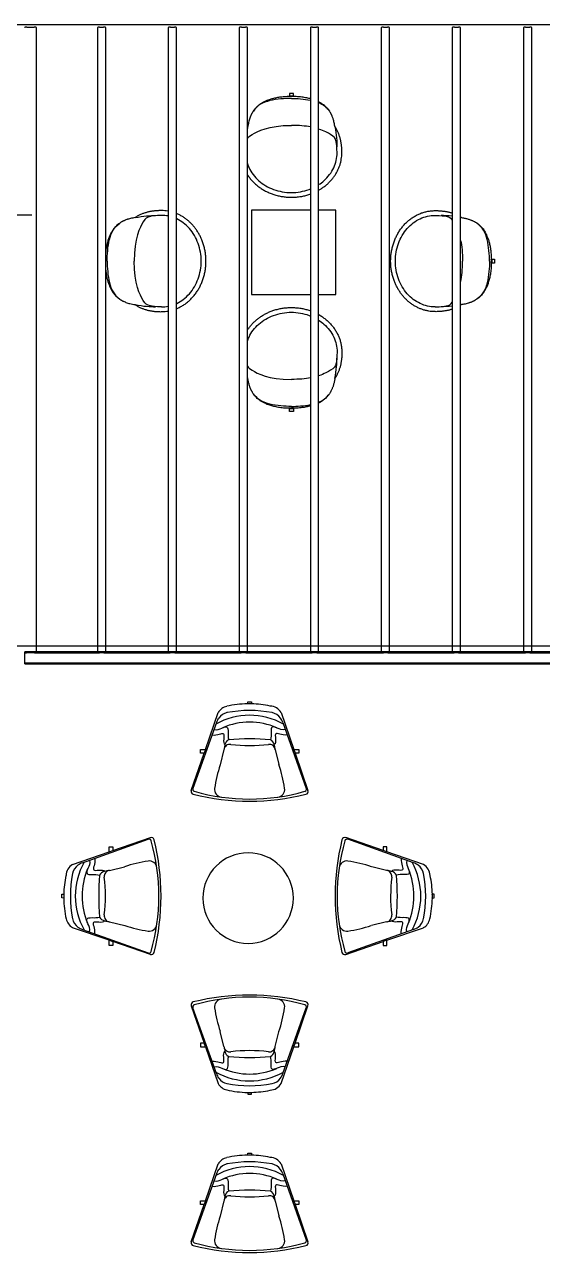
# Model space of a CAD drawing. Header units: inches. Extents: x -3 to 209, y -384 to 20.
# Drawn here: x 132.21 to 136.57, y -269.95 to -259.61 of the extents above; entities that cross this region are included whole.
import ezdxf

# ---------------------------------------------------------------- set-up
doc = ezdxf.new("R2010")
doc.units = ezdxf.units.IN
doc.header["$MEASUREMENT"] = 0
for name, color, linetype, lineweight in [('I-FURN', 253, 'Continuous', 9), ('I-FURN-PNLS', 253, 'Continuous', 9), ('S-BEAM', 253, 'Continuous', 13), ('S-GRID', 253, 'Continuous', 9)]:
    doc.layers.add(name, color=color, linetype=linetype, lineweight=lineweight)
doc.layers.add('NFF-FURN', color=253, linetype='Continuous')

# ---------------------------------------------------------------- blocks, each defined once
blk = doc.blocks.new('20170303 - Modelo Est RT 16 Arpro CENTRAL_rvt-1-Borde De Placa SobreCubierta')
at = {"layer": 'S-BEAM', "linetype": 'ByBlock', "lineweight": -2}
for p, q in [((-31.645, 11.826), (-12.451, 11.826)), ((-29.068, 11.804), (-29.004, 11.804)), ((-28.986, 6.535), (-28.986, 11.803)), ((-28.472, 11.803), (-28.472, 6.535)), ((-28.454, 11.804), (-28.42, 11.804)), ((-28.402, 6.535), (-28.402, 11.803)), ((-27.875, 11.803), (-27.875, 6.535)), ((-27.857, 11.804), (-27.823, 11.804)), ((-27.805, 6.535), (-27.805, 11.803)), ((-27.277, 11.803), (-27.277, 6.535)), ((-27.259, 11.804), (-27.225, 11.804)), ((-27.207, 6.535), (-27.207, 11.803)), ((-26.678, 11.803), (-26.678, 6.535)), ((-26.66, 11.804), (-26.626, 11.804)), ((-26.608, 6.535), (-26.608, 11.803)), ((-26.08, 11.803), (-26.08, 6.535)), ((-26.062, 11.804), (-26.028, 11.804)), ((-26.01, 6.535), (-26.01, 11.803)), ((-25.482, 11.803), (-25.482, 6.535)), ((-25.464, 11.804), (-25.43, 11.804)), ((-25.412, 6.535), (-25.412, 11.803)), ((-24.882, 11.803), (-24.882, 6.535)), ((-24.865, 11.804), (-24.83, 11.804)), ((-24.812, 6.535), (-24.812, 11.803)), ((-29.025, 10.221), (-31.646, 10.221)), ((-29.086, 6.535), (-29.086, 6.529)), ((-15.599, 6.545), (-29.085, 6.545)), ((-29.085, 6.527), (-29.085, 6.545)), ((-29.085, 6.536), (-29.07, 6.536)), ((-29.085, 6.463), (-29.085, 6.527)), ((-29.004, 6.536), (-29.068, 6.536)), ((-29.002, 6.536), (-28.456, 6.536)), ((-28.42, 6.536), (-28.454, 6.536)), ((-28.418, 6.536), (-27.859, 6.536)), ((-27.823, 6.536), (-27.857, 6.536)), ((-27.821, 6.536), (-27.261, 6.536)), ((-27.225, 6.536), (-27.259, 6.536)), ((-27.223, 6.536), (-26.662, 6.536)), ((-26.626, 6.536), (-26.66, 6.536)), ((-26.624, 6.536), (-26.063, 6.536)), ((-26.028, 6.536), (-26.062, 6.536)), ((-26.026, 6.536), (-25.466, 6.536)), ((-25.43, 6.536), (-25.464, 6.536)), ((-25.429, 6.536), (-24.866, 6.536)), ((-24.83, 6.536), (-24.865, 6.536)), ((-24.829, 6.536), (-24.27, 6.536)), ((-29.085, 6.445), (-29.085, 6.463)), ((-29.085, 6.454), (-15.599, 6.454)), ((-29.085, 6.445), (-15.599, 6.445))]:
    blk.add_line(p, q, dxfattribs=at)
for centre, start_param, end_param in [((-29.068, 11.803), 1.570796, 3.141593), ((-29.004, 11.803), 0, 1.570796), ((-28.454, 11.803), 1.570796, 3.141593), ((-28.42, 11.803), 0, 1.570796), ((-27.857, 11.803), 1.570796, 3.141593), ((-27.823, 11.803), 0, 1.570796), ((-27.259, 11.803), 1.570796, 3.141593), ((-27.225, 11.803), 0, 1.570796), ((-26.66, 11.803), 1.570796, 3.141593), ((-26.626, 11.803), 0, 1.570796), ((-26.062, 11.803), 1.570796, 3.141593), ((-26.028, 11.803), 0, 1.570796), ((-25.464, 11.803), 1.570796, 3.141593), ((-25.43, 11.803), 0, 1.570796), ((-24.865, 11.803), 1.570796, 3.141593), ((-24.83, 11.803), 0, 1.570796), ((-29.068, 6.535), 1.570796, 1.994066), ((-29.004, 6.535), 1.147527, 1.570796), ((-28.454, 6.535), 1.570796, 1.994066), ((-28.42, 6.535), 1.147527, 1.570796), ((-27.857, 6.535), 1.570796, 1.994066), ((-27.823, 6.535), 1.147527, 1.570796), ((-27.259, 6.535), 1.570796, 1.994066), ((-27.225, 6.535), 1.147527, 1.570796), ((-26.66, 6.535), 1.570796, 1.994066), ((-26.626, 6.535), 1.147527, 1.570796), ((-26.062, 6.535), 1.570796, 1.994066), ((-26.028, 6.535), 1.147527, 1.570796), ((-25.464, 6.535), 1.570796, 1.994066), ((-25.43, 6.535), 1.147527, 1.570796), ((-24.865, 6.535), 1.570796, 1.994066), ((-24.83, 6.535), 1.147527, 1.570796)]:
    blk.add_ellipse(centre, major_axis=(0.0178, 0), ratio=0.049437, start_param=start_param, end_param=end_param, dxfattribs=at)
blk = doc.blocks.new('Seating-Lounge_Chair-Teknion-BBMC_Metropolitan-R2011 - Lounge Chair-918714-Borde De Placa SobreCubierta')
at = {"layer": 'I-FURN', "linetype": 'ByBlock', "lineweight": -2}
for p, q in [((-0.015, 0.416), (-0.017, 0.4)), ((0.015, 0.416), (-0.015, 0.416)), ((0.017, 0.4), (0.015, 0.416)), ((-0.266, 0.326), (-0.372, 0.016)), ((0.372, 0.016), (0.266, 0.326)), ((-0.28, 0.242), (-0.478, -0.312)), ((0.28, 0.242), (0.478, -0.312)), ((-0.372, 0.016), (-0.415, 0.016)), ((-0.415, 0.016), (-0.415, -0.015)), ((-0.372, 0.016), (-0.383, -0.015)), ((-0.216, 0.014), (-0.247, -0.111)), ((0.216, 0.014), (0.248, -0.114)), ((0.415, 0.016), (0.372, 0.016)), ((0.372, 0.016), (0.383, -0.015)), ((0.415, -0.015), (0.415, 0.016)), ((-0.383, -0.015), (-0.492, -0.33)), ((-0.415, -0.015), (-0.383, -0.015)), ((0.492, -0.33), (0.383, -0.015)), ((0.383, -0.015), (0.415, -0.015))]:
    blk.add_line(p, q, dxfattribs=at)
for centre, radius, start, end in [((-0.169, 0.269), 0.112, 92.8494, 149.6225), ((-0.168, 0.215), 0.113, 101.0887, 144.9113), ((0, -0.646), 0.99, 78.9113, 101.0887), ((0.004, -0.462), 0.862, 91.3936, 101.9016), ((-0.001, 0.008), 0.392, 87.321, 92.397), ((0.004, -0.462), 0.862, 77.3677, 89.0817), ((0.168, 0.215), 0.113, 35.0887, 78.9113), ((0.169, 0.269), 0.112, 30.3775, 77.955), ((0, -0.28), 0.583, 60.7025, 119.2975), ((-0.137, 0.193), 0.151, 144.9113, 161.0887), ((0, -0.341), 0.586, 67.077, 112.923), ((0.137, 0.193), 0.151, 18.9113, 35.0887), ((0, -1.981), 2.086, 85.1543, 94.8457), ((-0.166, 0.008), 0.0506, 82.4293, 173.5707), ((0.671, -0.144), 0.901, 167.2304, 169.6334), ((-0.152, 0.046), 0.0568, 115.1566, 169.8557), ((0, 1.257), 1.209, 262.4293, 277.51), ((0.166, 0.008), 0.0506, 6.4293, 98.9009), ((0.152, 0.046), 0.0568, 10.1443, 64.8434), ((-0.671, -0.144), 0.901, 10.3666, 12.7696), ((0.746, -0.454), 1.05, 160.98, 172.2111), ((-0.746, -0.454), 1.05, 7.7889, 18.8554), ((-0.469, -0.338), 0.0241, 161, 255.9502), ((-0.46, -0.319), 0.0195, 160.3349, 252.0903), ((0, 1.535), 1.955, 255.9502, 284.0498), ((0, 1.298), 1.7, 254.0922, 285.9078), ((-0.23, -0.32), 0.0658, 172.2111, 262.2111), ((0.23, -0.32), 0.0658, 277.7889, 7.7889), ((0.46, -0.319), 0.0195, 287.9097, 19.6651), ((0.469, -0.338), 0.0241, 284.0498, 19)]:
    blk.add_arc(centre, radius, start, end, dxfattribs=at)
for points, knots in [([(-0.301, 0.184), (-0.274, 0.176), (-0.227, 0.201), (-0.184, 0.213), (-0.18, 0.171), (-0.183, 0.116), (-0.176, 0.097)], [0, 0, 0, 0, 0.1414553, 0.2981065, 0.4572853, 0.5889724, 0.5889724, 0.5889724, 0.5889724]), ([(0.301, 0.184), (0.274, 0.176), (0.227, 0.201), (0.184, 0.213), (0.18, 0.171), (0.183, 0.116), (0.176, 0.097)], [0, 0, 0, 0, 0.1414553, 0.2981065, 0.4572853, 0.5889724, 0.5889724, 0.5889724, 0.5889724]), ([(-0.317, 0.138), (-0.292, 0.135), (-0.249, 0.147), (-0.212, 0.156), (-0.219, 0.114), (-0.219, 0.061), (-0.208, 0.056)], [0, 0, 0, 0, 0.1221935, 0.2623978, 0.4124405, 0.5340575, 0.5340575, 0.5340575, 0.5340575]), ([(0.317, 0.138), (0.292, 0.135), (0.249, 0.147), (0.212, 0.156), (0.219, 0.114), (0.219, 0.061), (0.208, 0.056)], [0, 0, 0, 0, 0.1221935, 0.2623978, 0.4124405, 0.5340575, 0.5340575, 0.5340575, 0.5340575])]:
    blk.add_open_spline(points, degree=3, knots=knots, dxfattribs=at)
blk = doc.blocks.new('Haworth_Compose-Table-Round - 30_ Diameter-918691-Borde De Placa SobreCubierta')
at = {"layer": 'I-FURN-PNLS', "linetype": 'ByBlock', "lineweight": -2}
for start, end in [(360, 180), (180, 360)]:
    blk.add_arc((0, 0.1397), 0.381, start, end, dxfattribs=at)
blk = doc.blocks.new('Seating-Lounge_Chair-Teknion-BBMC_Metropolitan-R2011 - Lounge Chair-922804-Borde De Placa SobreCubierta')
at = {"layer": 'I-FURN', "linetype": 'ByBlock', "lineweight": -2}
for p, q in [((-0.383, 0.015), (-0.492, 0.33)), ((-0.28, -0.242), (-0.478, 0.312)), ((0.28, -0.242), (0.478, 0.312)), ((0.492, 0.33), (0.383, 0.015)), ((-0.216, -0.014), (-0.247, 0.111)), ((0.216, -0.014), (0.248, 0.114)), ((-0.415, 0.015), (-0.383, 0.015)), ((-0.415, -0.016), (-0.415, 0.015)), ((-0.372, -0.016), (-0.383, 0.015)), ((0.372, -0.016), (0.383, 0.015)), ((0.383, 0.015), (0.415, 0.015)), ((0.415, 0.015), (0.415, -0.016)), ((-0.372, -0.016), (-0.415, -0.016)), ((-0.266, -0.326), (-0.372, -0.016)), ((0.372, -0.016), (0.266, -0.326)), ((0.415, -0.016), (0.372, -0.016)), ((-0.015, -0.416), (-0.017, -0.4)), ((0.017, -0.4), (0.015, -0.416)), ((0.015, -0.416), (-0.015, -0.416))]:
    blk.add_line(p, q, dxfattribs=at)
for centre, radius, start, end in [((0, -1.535), 1.955, 75.9502, 104.0498), ((-0.469, 0.338), 0.0241, 104.0498, 199), ((-0.46, 0.319), 0.0195, 107.9097, 199.6651), ((0, -1.298), 1.7, 74.0922, 105.9078), ((-0.23, 0.32), 0.0658, 97.7889, 187.7889), ((0.746, 0.454), 1.05, 187.7889, 199.02), ((0.23, 0.32), 0.0658, 352.2111, 82.2111), ((-0.746, 0.454), 1.05, 341.1446, 352.2111), ((0.46, 0.319), 0.0195, 340.3349, 72.0903), ((0.469, 0.338), 0.0241, 341, 75.9502), ((-0.166, -0.008), 0.0506, 186.4293, 277.5707), ((0.671, 0.144), 0.901, 190.3666, 192.7696), ((-0.152, -0.046), 0.0568, 190.1443, 244.8434), ((0, 1.981), 2.086, 265.1543, 274.8457), ((0, -1.257), 1.209, 82.49, 97.5707), ((0.166, -0.008), 0.0506, 261.0991, 353.5707), ((0.152, -0.046), 0.0568, 295.1566, 349.8557), ((-0.671, 0.144), 0.901, 347.2304, 349.6334), ((0, 0.341), 0.586, 247.077, 292.923), ((0, 0.28), 0.583, 240.7025, 299.2975), ((-0.137, -0.193), 0.151, 198.9113, 215.0887), ((-0.168, -0.215), 0.113, 215.0887, 258.9113), ((0.168, -0.215), 0.113, 281.0887, 324.9113), ((0.137, -0.193), 0.151, 324.9113, 341.0887), ((-0.169, -0.269), 0.112, 210.3775, 267.1506), ((0, 0.646), 0.99, 258.9113, 281.0887), ((0.004, 0.462), 0.862, 258.0984, 268.6064), ((-0.001, -0.008), 0.392, 267.603, 272.679), ((0.004, 0.462), 0.862, 270.9183, 282.6323), ((0.169, -0.269), 0.112, 282.045, 329.6225)]:
    blk.add_arc(centre, radius, start, end, dxfattribs=at)
for points, knots in [([(-0.317, -0.138), (-0.292, -0.135), (-0.249, -0.147), (-0.212, -0.156), (-0.219, -0.114), (-0.219, -0.061), (-0.208, -0.056)], [0, 0, 0, 0, 0.1221935, 0.2623978, 0.4124405, 0.5340575, 0.5340575, 0.5340575, 0.5340575]), ([(-0.301, -0.184), (-0.274, -0.176), (-0.227, -0.201), (-0.184, -0.213), (-0.18, -0.171), (-0.183, -0.116), (-0.176, -0.097)], [0, 0, 0, 0, 0.1414553, 0.2981065, 0.4572853, 0.5889724, 0.5889724, 0.5889724, 0.5889724]), ([(0.301, -0.184), (0.274, -0.176), (0.227, -0.201), (0.184, -0.213), (0.18, -0.171), (0.183, -0.116), (0.176, -0.097)], [0, 0, 0, 0, 0.1414553, 0.2981065, 0.4572853, 0.5889724, 0.5889724, 0.5889724, 0.5889724]), ([(0.317, -0.138), (0.292, -0.135), (0.249, -0.147), (0.212, -0.156), (0.219, -0.114), (0.219, -0.061), (0.208, -0.056)], [0, 0, 0, 0, 0.1221935, 0.2623978, 0.4124405, 0.5340575, 0.5340575, 0.5340575, 0.5340575])]:
    blk.add_open_spline(points, degree=3, knots=knots, dxfattribs=at)
blk = doc.blocks.new('Seating-Lounge-Bernhard_Design-Mitt - 5720-V135-Borde De Placa SobreCubierta')
at = {"layer": 'I-FURN', "linetype": 'ByBlock', "lineweight": -2}
for points, knots in [([(-0.077, 0.419), (-0.081, 0.419), (-0.098, 0.417), (-0.127, 0.412), (-0.159, 0.405), (-0.187, 0.396), (-0.221, 0.383), (-0.245, 0.37), (-0.264, 0.358), (-0.273, 0.351), (-0.282, 0.344), (-0.291, 0.336), (-0.299, 0.328), (-0.307, 0.319), (-0.313, 0.311), (-0.318, 0.305), (-0.321, 0.3), (-0.325, 0.294), (-0.328, 0.289), (-0.331, 0.283), (-0.335, 0.277), (-0.338, 0.271), (-0.342, 0.261), (-0.347, 0.249), (-0.353, 0.233), (-0.358, 0.215), (-0.362, 0.195), (-0.365, 0.18), (-0.366, 0.172)], [0.1000854, 0.1000854, 0.1000854, 0.1000854, 0.1176471, 0.1764706, 0.2352941, 0.2941176, 0.3529412, 0.4705882, 0.5036765, 0.5367647, 0.5698529, 0.6029412, 0.6360294, 0.6691176, 0.7022059, 0.71875, 0.7352941, 0.7518382, 0.7683824, 0.7849265, 0.8014706, 0.8180147, 0.8345588, 0.8676471, 0.9007353, 0.9338235, 0.9669118, 1, 1, 1, 1]), ([(0.366, 0.172), (0.365, 0.179), (0.363, 0.192), (0.359, 0.211), (0.355, 0.225), (0.352, 0.235), (0.349, 0.245), (0.345, 0.254), (0.342, 0.262), (0.339, 0.268), (0.336, 0.274), (0.333, 0.28), (0.33, 0.285), (0.326, 0.292), (0.321, 0.3), (0.313, 0.312), (0.302, 0.325), (0.287, 0.34), (0.271, 0.353), (0.252, 0.366), (0.229, 0.378), (0.208, 0.388), (0.189, 0.395), (0.173, 0.4), (0.156, 0.405), (0.139, 0.409), (0.119, 0.413), (0.099, 0.417), (0.084, 0.419), (0.077, 0.419)], [0, 0, 0, 0, 0.0294118, 0.0588235, 0.0882353, 0.1029412, 0.1176471, 0.1470588, 0.1617647, 0.1764706, 0.1911765, 0.2058824, 0.2205882, 0.2352941, 0.2647059, 0.2941176, 0.3529412, 0.4117647, 0.4705882, 0.5367647, 0.6029412, 0.6691176, 0.7022059, 0.7352941, 0.7683824, 0.8014706, 0.8345588, 0.8676471, 0.8999146, 0.8999146, 0.8999146, 0.8999146]), ([(0, 0.407), (-0.053, 0.407), (-0.195, 0.397), (-0.286, 0.35), (-0.32, 0.3)], [0, 0, 0, 0, 0.3261237, 0.6598167, 0.6598167, 0.6598167, 0.6598167]), ([(0, 0.407), (0.053, 0.407), (0.195, 0.397), (0.286, 0.35), (0.32, 0.3)], [0, 0, 0, 0, 0.3261237, 0.6598167, 0.6598167, 0.6598167, 0.6598167]), ([(-0.366, 0.172), (-0.372, 0.164), (-0.379, 0.153), (-0.387, 0.137), (-0.393, 0.125), (-0.398, 0.113), (-0.402, 0.101), (-0.406, 0.088), (-0.41, 0.076), (-0.413, 0.065), (-0.416, 0.053), (-0.418, 0.041), (-0.42, 0.03), (-0.421, 0.018), (-0.423, 0.007), (-0.424, -0.003), (-0.424, -0.014), (-0.425, -0.023), (-0.425, -0.036), (-0.426, -0.045), (-0.425, -0.051)], [0, 0, 0, 0, 0.1, 0.15, 0.2, 0.25, 0.3, 0.35, 0.4, 0.45, 0.5, 0.55, 0.6, 0.65, 0.7, 0.75, 0.8, 0.85, 0.9, 1, 1, 1, 1]), ([(-0.385, -0.051), (-0.385, 0), (-0.374, 0.07), (-0.351, 0.096), (-0.193, 0.18), (0, 0.18)], [0, 0, 0, 0, 0.1710407, 0.4825883, 0.9272258, 0.9272258, 0.9272258, 0.9272258]), ([(0.385, -0.051), (0.385, 0), (0.374, 0.07), (0.351, 0.096), (0.193, 0.18), (0, 0.18)], [0, 0, 0, 0, 0.1710407, 0.4825883, 0.9272258, 0.9272258, 0.9272258, 0.9272258]), ([(0.425, -0.051), (0.426, -0.045), (0.425, -0.036), (0.425, -0.023), (0.424, -0.014), (0.424, -0.003), (0.423, 0.007), (0.421, 0.018), (0.42, 0.03), (0.418, 0.041), (0.416, 0.053), (0.413, 0.065), (0.41, 0.076), (0.406, 0.088), (0.402, 0.101), (0.398, 0.113), (0.393, 0.125), (0.387, 0.137), (0.379, 0.153), (0.372, 0.164), (0.366, 0.172)], [0, 0, 0, 0, 0.1, 0.15, 0.2, 0.25, 0.3, 0.35, 0.4, 0.45, 0.5, 0.55, 0.6, 0.65, 0.7, 0.75, 0.8, 0.85, 0.9, 1, 1, 1, 1]), ([(-0.425, -0.051), (-0.425, -0.061), (-0.425, -0.08), (-0.422, -0.099), (-0.42, -0.108)], [0, 0, 0, 0, 0.02631579, 0.0487454, 0.0487454, 0.0487454, 0.0487454]), ([(0.42, -0.108), (0.421, -0.107), (0.422, -0.097), (0.425, -0.078), (0.425, -0.06), (0.425, -0.051)], [0.9512546, 0.9512546, 0.9512546, 0.9512546, 0.95394737, 0.97697368, 1, 1, 1, 1]), ([(-0.4, -0.178), (-0.399, -0.181), (-0.396, -0.189), (-0.39, -0.201), (-0.382, -0.215), (-0.374, -0.229), (-0.366, -0.243), (-0.356, -0.256), (-0.346, -0.269), (-0.336, -0.281), (-0.325, -0.293), (-0.313, -0.305), (-0.301, -0.316), (-0.288, -0.327), (-0.275, -0.337), (-0.261, -0.347), (-0.247, -0.356), (-0.233, -0.365), (-0.218, -0.373), (-0.203, -0.38), (-0.187, -0.387), (-0.171, -0.394), (-0.155, -0.4), (-0.138, -0.405), (-0.121, -0.41), (-0.104, -0.414), (-0.087, -0.418), (-0.07, -0.42), (-0.053, -0.423), (-0.035, -0.424), (-0.018, -0.425), (0, -0.426), (0.018, -0.425), (0.035, -0.424), (0.053, -0.423), (0.07, -0.42), (0.087, -0.418), (0.104, -0.414), (0.121, -0.41), (0.138, -0.405), (0.155, -0.4), (0.175, -0.393), (0.199, -0.382), (0.221, -0.371), (0.238, -0.361), (0.255, -0.351), (0.275, -0.337), (0.298, -0.319), (0.316, -0.302), (0.329, -0.288), (0.342, -0.274), (0.356, -0.256), (0.37, -0.236), (0.379, -0.221), (0.388, -0.204), (0.395, -0.19), (0.399, -0.18), (0.4, -0.178)], [0.1103378, 0.1103378, 0.1103378, 0.1103378, 0.1184211, 0.1315789, 0.1447368, 0.1578947, 0.1710526, 0.1842105, 0.1973684, 0.2105263, 0.2236842, 0.2368421, 0.25, 0.2631579, 0.2763158, 0.2894737, 0.3026316, 0.3157895, 0.3289474, 0.3421053, 0.3552632, 0.3684211, 0.3815789, 0.3947368, 0.4078947, 0.4210526, 0.4342105, 0.4473684, 0.4605263, 0.4736842, 0.4868421, 0.5, 0.5131579, 0.5263158, 0.5394737, 0.5526316, 0.5657895, 0.5789474, 0.5921053, 0.6052632, 0.6184211, 0.6315789, 0.6546053, 0.6776316, 0.6891447, 0.7006579, 0.7236842, 0.7467105, 0.7697368, 0.78125, 0.7927632, 0.8157895, 0.8388158, 0.8503289, 0.8618421, 0.8848684, 0.8896622, 0.8896622, 0.8896622, 0.8896622]), ([(-0.356, -0.179), (-0.347, -0.198), (-0.324, -0.236), (-0.276, -0.287), (-0.218, -0.33), (-0.15, -0.361), (-0.077, -0.381), (0, -0.388), (0.077, -0.381), (0.15, -0.361), (0.218, -0.33), (0.276, -0.287), (0.324, -0.236), (0.346, -0.198), (0.356, -0.179)], [-9.027185, -9.027185, -9.027185, -9.027185, -8.835729, -8.63938, -8.44303, -8.246681, -8.050331, -7.853982, -7.657632, -7.461283, -7.264933, -7.068583, -6.872234, -6.680778, -6.680778, -6.680778, -6.680778])]:
    blk.add_open_spline(points, degree=3, knots=knots, dxfattribs=at)
for points in [[(-0.366, 0.172), (-0.38, 0.102), (-0.384, 0.04), (-0.384, 0)], [(0.366, 0.172), (0.38, 0.102), (0.384, 0.04), (0.384, 0)], [(-0.385, -0.051), (-0.385, -0.07), (-0.384, -0.089), (-0.38, -0.108)], [(0.38, -0.108), (0.384, -0.089), (0.385, -0.07), (0.385, -0.051)]]:
    blk.add_open_spline(points, degree=3, dxfattribs=at)
blk = doc.blocks.new('Haworth_SE04-Table - Square-V136-Borde De Placa SobreCubierta')
at = {"layer": 'I-FURN-PNLS', "linetype": 'ByBlock', "lineweight": -2}
for p, q in [((0.141, 0.356), (-0.356, 0.356)), ((-0.356, 0.356), (-0.356, -0.356)), ((0.356, 0.356), (0.211, 0.356)), ((0.356, -0.356), (0.356, 0.356)), ((-0.356, -0.356), (0.141, -0.356)), ((0.211, -0.356), (0.356, -0.356))]:
    blk.add_line(p, q, dxfattribs=at)
blk = doc.blocks.new('Seating-Lounge-Bernhard_Design-Mitt - 5720-V137-Borde De Placa SobreCubierta')
at = {"layer": 'I-FURN', "linetype": 'ByBlock', "lineweight": -2}
for p, q in [((-0.017, -0.449), (-0.017, -0.423)), ((0.017, -0.427), (-0.017, -0.427)), ((0.017, -0.449), (-0.017, -0.449)), ((0.017, -0.423), (0.017, -0.449))]:
    blk.add_line(p, q, dxfattribs=at)
blk.add_arc((0, 0.258), 0.681, 268.53, 271.47, dxfattribs=at)
for points, knots in [([(-0.425, 0.051), (-0.425, 0.06), (-0.425, 0.078), (-0.421, 0.105), (-0.416, 0.131), (-0.408, 0.158), (-0.398, 0.183), (-0.388, 0.204), (-0.379, 0.221), (-0.37, 0.236), (-0.356, 0.256), (-0.342, 0.274), (-0.329, 0.288), (-0.316, 0.302), (-0.298, 0.319), (-0.275, 0.337), (-0.255, 0.351), (-0.238, 0.361), (-0.221, 0.371), (-0.199, 0.382), (-0.175, 0.393), (-0.155, 0.4), (-0.138, 0.405), (-0.121, 0.41), (-0.104, 0.414), (-0.087, 0.418), (-0.07, 0.42), (-0.053, 0.423), (-0.035, 0.424), (-0.018, 0.425), (0, 0.426), (0.018, 0.425), (0.035, 0.424), (0.053, 0.423), (0.07, 0.42), (0.087, 0.418), (0.104, 0.414), (0.121, 0.41), (0.138, 0.405), (0.155, 0.4), (0.171, 0.394), (0.187, 0.387), (0.203, 0.38), (0.218, 0.373), (0.233, 0.365), (0.247, 0.356), (0.261, 0.347), (0.275, 0.337), (0.288, 0.327), (0.301, 0.316), (0.313, 0.305), (0.325, 0.293), (0.336, 0.281), (0.346, 0.269), (0.356, 0.256), (0.366, 0.243), (0.374, 0.229), (0.382, 0.215), (0.39, 0.201), (0.396, 0.187), (0.403, 0.172), (0.408, 0.158), (0.414, 0.138), (0.42, 0.113), (0.424, 0.082), (0.425, 0.061), (0.425, 0.051)], [-1, -1, -1, -1, -0.976974, -0.953947, -0.930921, -0.907895, -0.884868, -0.861842, -0.850329, -0.838816, -0.815789, -0.792763, -0.78125, -0.769737, -0.746711, -0.723684, -0.700658, -0.689145, -0.677632, -0.654605, -0.631579, -0.618421, -0.605263, -0.592105, -0.578947, -0.565789, -0.552632, -0.539474, -0.526316, -0.513158, -0.5, -0.486842, -0.473684, -0.460526, -0.447368, -0.434211, -0.421053, -0.407895, -0.394737, -0.381579, -0.368421, -0.355263, -0.342105, -0.328947, -0.315789, -0.302632, -0.289474, -0.276316, -0.263158, -0.25, -0.236842, -0.223684, -0.210526, -0.197368, -0.184211, -0.171053, -0.157895, -0.144737, -0.131579, -0.118421, -0.105263, -0.092105, -0.078947, -0.052632, -0.026316, 0, 0, 0, 0]), ([(-0.405, -0.094), (-0.405, -0.092), (-0.407, -0.086), (-0.41, -0.076), (-0.413, -0.065), (-0.416, -0.053), (-0.418, -0.041), (-0.42, -0.03), (-0.421, -0.018), (-0.423, -0.007), (-0.424, 0.003), (-0.424, 0.014), (-0.425, 0.023), (-0.425, 0.036), (-0.426, 0.045), (-0.425, 0.051)], [-0.6712803, -0.6712803, -0.6712803, -0.6712803, -0.65, -0.6, -0.55, -0.5, -0.45, -0.4, -0.35, -0.3, -0.25, -0.2, -0.15, -0.1, 0, 0, 0, 0]), ([(-0.385, 0.051), (-0.385, 0), (-0.376, -0.063), (-0.365, -0.08), (-0.345, -0.094)], [0, 0, 0, 0, 0.1710407, 0.428764, 0.428764, 0.428764, 0.428764]), ([(0.385, 0.051), (0.385, 0), (0.376, -0.063), (0.365, -0.08), (0.345, -0.094)], [0, 0, 0, 0, 0.1710407, 0.428764, 0.428764, 0.428764, 0.428764]), ([(0.425, 0.051), (0.426, 0.045), (0.425, 0.036), (0.425, 0.023), (0.424, 0.014), (0.424, 0.003), (0.423, -0.007), (0.421, -0.018), (0.42, -0.03), (0.418, -0.041), (0.416, -0.053), (0.413, -0.065), (0.41, -0.076), (0.407, -0.086), (0.405, -0.092), (0.405, -0.094)], [-1, -1, -1, -1, -0.9, -0.85, -0.8, -0.75, -0.7, -0.65, -0.6, -0.55, -0.5, -0.45, -0.4, -0.35, -0.3287197, -0.3287197, -0.3287197, -0.3287197]), ([(0, -0.423), (-0.019, -0.423), (-0.045, -0.422), (-0.077, -0.42), (-0.099, -0.417), (-0.119, -0.413), (-0.139, -0.409), (-0.156, -0.405), (-0.173, -0.4), (-0.189, -0.395), (-0.208, -0.388), (-0.229, -0.378), (-0.252, -0.366), (-0.271, -0.353), (-0.287, -0.34), (-0.302, -0.325), (-0.313, -0.312), (-0.321, -0.3), (-0.326, -0.292), (-0.33, -0.285), (-0.333, -0.28), (-0.336, -0.274), (-0.339, -0.268), (-0.342, -0.262), (-0.345, -0.254), (-0.349, -0.245), (-0.352, -0.235), (-0.355, -0.225), (-0.359, -0.211), (-0.363, -0.192), (-0.365, -0.179), (-0.366, -0.172)], [-1, -1, -1, -1, -0.933824, -0.900735, -0.867647, -0.834559, -0.801471, -0.768382, -0.735294, -0.702206, -0.669118, -0.602941, -0.536765, -0.470588, -0.411765, -0.352941, -0.294118, -0.264706, -0.235294, -0.220588, -0.205882, -0.191176, -0.176471, -0.161765, -0.147059, -0.117647, -0.102941, -0.088235, -0.058824, -0.029412, 0, 0, 0, 0]), ([(0.366, -0.172), (0.365, -0.183), (0.362, -0.197), (0.358, -0.215), (0.354, -0.227), (0.351, -0.239), (0.347, -0.249), (0.343, -0.259), (0.339, -0.269), (0.334, -0.278), (0.33, -0.285), (0.326, -0.292), (0.321, -0.3), (0.315, -0.309), (0.308, -0.317), (0.299, -0.328), (0.287, -0.34), (0.272, -0.353), (0.254, -0.365), (0.234, -0.376), (0.212, -0.386), (0.187, -0.396), (0.159, -0.405), (0.127, -0.412), (0.09, -0.418), (0.048, -0.422), (0.017, -0.423), (0, -0.423)], [-1, -1, -1, -1, -0.955882, -0.933824, -0.911765, -0.889706, -0.867647, -0.845588, -0.823529, -0.794118, -0.779412, -0.764706, -0.735294, -0.705882, -0.676471, -0.647059, -0.588235, -0.529412, -0.470588, -0.411765, -0.352941, -0.294118, -0.235294, -0.176471, -0.117647, -0.058824, 0, 0, 0, 0]), ([(0, -0.407), (-0.053, -0.407), (-0.195, -0.397), (-0.286, -0.35), (-0.32, -0.3)], [0, 0, 0, 0, 0.3261237, 0.6598167, 0.6598167, 0.6598167, 0.6598167]), ([(0, -0.407), (0.053, -0.407), (0.195, -0.397), (0.286, -0.35), (0.32, -0.3)], [0, 0, 0, 0, 0.3261237, 0.6598167, 0.6598167, 0.6598167, 0.6598167])]:
    blk.add_open_spline(points, degree=3, knots=knots, dxfattribs=at)
for points in [[(-0.385, 0.051), (-0.385, 0.072), (-0.381, 0.115), (-0.359, 0.178), (-0.324, 0.236), (-0.276, 0.287), (-0.218, 0.33), (-0.15, 0.361), (-0.077, 0.381), (0, 0.388), (0.077, 0.381), (0.15, 0.361), (0.218, 0.33), (0.276, 0.287), (0.324, 0.236), (0.359, 0.178), (0.381, 0.115), (0.385, 0.072), (0.385, 0.051)], [(-0.378, -0.093), (-0.382, -0.056), (-0.384, -0.024), (-0.384, 0)], [(0.378, -0.093), (0.382, -0.056), (0.384, -0.024), (0.384, 0)], [(-0.366, -0.172), (-0.368, -0.169), (-0.37, -0.167), (-0.372, -0.164)], [(-0.366, -0.172), (-0.367, -0.169), (-0.368, -0.166), (-0.368, -0.163)], [(-0.174, -0.164), (-0.127, -0.174), (-0.07, -0.18), (0, -0.18)], [(0.174, -0.164), (0.127, -0.174), (0.07, -0.18), (0, -0.18)], [(0.366, -0.172), (0.367, -0.169), (0.368, -0.166), (0.368, -0.163)], [(0.372, -0.164), (0.37, -0.167), (0.368, -0.169), (0.366, -0.172)]]:
    blk.add_open_spline(points, degree=3, dxfattribs=at)
blk = doc.blocks.new('Seating-Lounge-Bernhard_Design-Mitt - 5720-V138-Borde De Placa SobreCubierta')
at = {"layer": 'I-FURN', "linetype": 'ByBlock', "lineweight": -2}
for p, q in [((0.017, 0.449), (-0.017, 0.449)), ((-0.017, 0.449), (-0.017, 0.423)), ((0.017, 0.427), (-0.017, 0.427)), ((0.017, 0.423), (0.017, 0.449))]:
    blk.add_line(p, q, dxfattribs=at)
blk.add_arc((0, -0.258), 0.681, 88.53, 91.47, dxfattribs=at)
for points, knots in [([(0, 0.423), (-0.017, 0.423), (-0.048, 0.422), (-0.09, 0.418), (-0.127, 0.412), (-0.159, 0.405), (-0.187, 0.396), (-0.221, 0.383), (-0.245, 0.37), (-0.264, 0.358), (-0.273, 0.351), (-0.282, 0.344), (-0.291, 0.336), (-0.299, 0.328), (-0.307, 0.319), (-0.313, 0.311), (-0.318, 0.305), (-0.321, 0.3), (-0.325, 0.294), (-0.328, 0.289), (-0.331, 0.283), (-0.335, 0.277), (-0.338, 0.271), (-0.342, 0.261), (-0.347, 0.249), (-0.353, 0.233), (-0.358, 0.215), (-0.362, 0.195), (-0.365, 0.18), (-0.366, 0.172)], [0, 0, 0, 0, 0.058824, 0.117647, 0.176471, 0.235294, 0.294118, 0.352941, 0.470588, 0.503676, 0.536765, 0.569853, 0.602941, 0.636029, 0.669118, 0.702206, 0.71875, 0.735294, 0.751838, 0.768382, 0.784926, 0.801471, 0.818015, 0.834559, 0.867647, 0.900735, 0.933824, 0.966912, 1, 1, 1, 1]), ([(0.158, 0.404), (0.158, 0.405), (0.151, 0.406), (0.139, 0.409), (0.119, 0.413), (0.099, 0.417), (0.077, 0.42), (0.045, 0.422), (0.019, 0.423), (0, 0.423)], [0.7647059, 0.7647059, 0.7647059, 0.7647059, 0.7683824, 0.8014706, 0.8345588, 0.8676471, 0.9007353, 0.9338235, 1, 1, 1, 1]), ([(0, 0.407), (-0.053, 0.407), (-0.195, 0.397), (-0.286, 0.35), (-0.32, 0.3)], [0, 0, 0, 0, 0.3261237, 0.6598167, 0.6598167, 0.6598167, 0.6598167]), ([(0.366, 0.172), (0.365, 0.179), (0.363, 0.192), (0.359, 0.211), (0.355, 0.225), (0.352, 0.235), (0.349, 0.245), (0.345, 0.254), (0.342, 0.262), (0.339, 0.268), (0.336, 0.274), (0.333, 0.28), (0.33, 0.285), (0.326, 0.292), (0.321, 0.3), (0.313, 0.312), (0.302, 0.325), (0.287, 0.34), (0.271, 0.353), (0.252, 0.366), (0.237, 0.374), (0.23, 0.378)], [0, 0, 0, 0, 0.0294118, 0.0588235, 0.0882353, 0.1029412, 0.1176471, 0.1470588, 0.1617647, 0.1764706, 0.1911765, 0.2058824, 0.2205882, 0.2352941, 0.2647059, 0.2941176, 0.3529412, 0.4117647, 0.4705882, 0.5367647, 0.5999829, 0.5999829, 0.5999829, 0.5999829]), ([(-0.37, 0.067), (-0.363, 0.081), (-0.331, 0.107), (-0.193, 0.18), (0, 0.18)], [0.2687313, 0.2687313, 0.2687313, 0.2687313, 0.4825883, 0.9272258, 0.9272258, 0.9272258, 0.9272258]), ([(0.385, -0.051), (0.385, 0), (0.374, 0.07), (0.357, 0.089), (0.278, 0.134), (0.23, 0.149)], [0, 0, 0, 0, 0.1710407, 0.4825883, 0.6915276, 0.6915276, 0.6915276, 0.6915276]), ([(0.425, -0.051), (0.426, -0.045), (0.425, -0.036), (0.425, -0.023), (0.424, -0.014), (0.424, -0.003), (0.423, 0.007), (0.421, 0.018), (0.42, 0.03), (0.418, 0.041), (0.416, 0.053), (0.413, 0.065), (0.41, 0.076), (0.406, 0.088), (0.402, 0.101), (0.398, 0.113), (0.393, 0.125), (0.387, 0.137), (0.379, 0.153), (0.372, 0.164), (0.366, 0.172)], [0, 0, 0, 0, 0.1, 0.15, 0.2, 0.25, 0.3, 0.35, 0.4, 0.45, 0.5, 0.55, 0.6, 0.65, 0.7, 0.75, 0.8, 0.85, 0.9, 1, 1, 1, 1]), ([(0.23, -0.366), (0.233, -0.365), (0.24, -0.36), (0.255, -0.351), (0.275, -0.337), (0.298, -0.319), (0.316, -0.302), (0.329, -0.288), (0.342, -0.274), (0.356, -0.256), (0.37, -0.236), (0.379, -0.221), (0.388, -0.204), (0.398, -0.183), (0.408, -0.158), (0.416, -0.131), (0.421, -0.105), (0.425, -0.078), (0.425, -0.06), (0.425, -0.051)], [0.6815765, 0.6815765, 0.6815765, 0.6815765, 0.6891447, 0.7006579, 0.7236842, 0.7467105, 0.7697368, 0.78125, 0.7927632, 0.8157895, 0.8388158, 0.8503289, 0.8618421, 0.8848684, 0.9078947, 0.9309211, 0.9539474, 0.9769737, 1, 1, 1, 1]), ([(0.23, -0.319), (0.246, -0.309), (0.28, -0.283), (0.324, -0.236), (0.359, -0.178), (0.381, -0.115), (0.385, -0.072), (0.385, -0.051)], [-7.219515, -7.219515, -7.219515, -7.219515, -7.0685835, -6.8722339, -6.6758844, -6.4795348, -6.2831853, -6.2831853, -6.2831853, -6.2831853]), ([(-0.371, -0.142), (-0.367, -0.154), (-0.354, -0.186), (-0.324, -0.236), (-0.276, -0.287), (-0.218, -0.33), (-0.15, -0.361), (-0.077, -0.381), (0, -0.388), (0.077, -0.381), (0.13, -0.367), (0.157, -0.356), (0.161, -0.355)], [-9.143971, -9.143971, -9.143971, -9.143971, -9.032079, -8.835729, -8.63938, -8.44303, -8.246681, -8.050331, -7.853982, -7.657632, -7.461283, -7.428935, -7.428935, -7.428935, -7.428935]), ([(-0.37, -0.236), (-0.368, -0.238), (-0.364, -0.245), (-0.356, -0.256), (-0.346, -0.269), (-0.336, -0.281), (-0.325, -0.293), (-0.313, -0.305), (-0.301, -0.316), (-0.288, -0.327), (-0.275, -0.337), (-0.261, -0.347), (-0.247, -0.356), (-0.233, -0.365), (-0.218, -0.373), (-0.203, -0.38), (-0.187, -0.387), (-0.171, -0.394), (-0.155, -0.4), (-0.138, -0.405), (-0.121, -0.41), (-0.104, -0.414), (-0.087, -0.418), (-0.07, -0.42), (-0.053, -0.423), (-0.035, -0.424), (-0.018, -0.425), (0, -0.426), (0.018, -0.425), (0.035, -0.424), (0.053, -0.423), (0.07, -0.42), (0.087, -0.418), (0.104, -0.414), (0.121, -0.41), (0.138, -0.405), (0.151, -0.401), (0.158, -0.399), (0.16, -0.398)], [0.164498, 0.164498, 0.164498, 0.164498, 0.1710526, 0.1842105, 0.1973684, 0.2105263, 0.2236842, 0.2368421, 0.25, 0.2631579, 0.2763158, 0.2894737, 0.3026316, 0.3157895, 0.3289474, 0.3421053, 0.3552632, 0.3684211, 0.3815789, 0.3947368, 0.4078947, 0.4210526, 0.4342105, 0.4473684, 0.4605263, 0.4736842, 0.4868421, 0.5, 0.5131579, 0.5263158, 0.5394737, 0.5526316, 0.5657895, 0.5789474, 0.5921053, 0.6052632, 0.6184211, 0.622634, 0.622634, 0.622634, 0.622634])]:
    blk.add_open_spline(points, degree=3, knots=knots, dxfattribs=at)
for points in [[(0, 0.407), (0.047, 0.407), (0.107, 0.403), (0.16, 0.392)], [(0.23, 0.372), (0.266, 0.357), (0.296, 0.335), (0.32, 0.3)], [(-0.366, 0.172), (-0.368, 0.17), (-0.369, 0.169), (-0.37, 0.167)], [(-0.366, 0.172), (-0.368, 0.166), (-0.369, 0.159), (-0.37, 0.153)], [(0.161, 0.167), (0.117, 0.175), (0.064, 0.18), (0, 0.18)], [(0.366, 0.172), (0.38, 0.102), (0.384, 0.04), (0.384, 0)]]:
    blk.add_open_spline(points, degree=3, dxfattribs=at)
blk = doc.blocks.new('Seating-Lounge-Bernhard_Design-Mitt - 5720-V139-Borde De Placa SobreCubierta')
at = {"layer": 'I-FURN', "linetype": 'ByBlock', "lineweight": -2}
for p, q in [((-0.017, -0.449), (-0.017, -0.423)), ((0.017, -0.427), (-0.017, -0.427)), ((0.017, -0.449), (-0.017, -0.449)), ((0.017, -0.423), (0.017, -0.449))]:
    blk.add_line(p, q, dxfattribs=at)
blk.add_arc((0, 0.258), 0.681, 268.53, 271.47, dxfattribs=at)
for points, knots in [([(-0.37, 0.236), (-0.366, 0.243), (-0.356, 0.257), (-0.342, 0.274), (-0.329, 0.288), (-0.316, 0.302), (-0.298, 0.319), (-0.275, 0.337), (-0.255, 0.351), (-0.238, 0.361), (-0.221, 0.371), (-0.199, 0.382), (-0.175, 0.393), (-0.155, 0.4), (-0.138, 0.405), (-0.121, 0.41), (-0.104, 0.414), (-0.087, 0.418), (-0.07, 0.42), (-0.053, 0.423), (-0.035, 0.424), (-0.018, 0.425), (0, 0.426), (0.018, 0.425), (0.035, 0.424), (0.053, 0.423), (0.07, 0.42), (0.087, 0.418), (0.104, 0.414), (0.121, 0.41), (0.138, 0.405), (0.151, 0.401), (0.158, 0.399), (0.16, 0.398)], [-0.835502, -0.835502, -0.835502, -0.835502, -0.8157895, -0.7927632, -0.78125, -0.7697368, -0.7467105, -0.7236842, -0.7006579, -0.6891447, -0.6776316, -0.6546053, -0.6315789, -0.6184211, -0.6052632, -0.5921053, -0.5789474, -0.5657895, -0.5526316, -0.5394737, -0.5263158, -0.5131579, -0.5, -0.4868421, -0.4736842, -0.4605263, -0.4473684, -0.4342105, -0.4210526, -0.4078947, -0.3947368, -0.3815789, -0.377366, -0.377366, -0.377366, -0.377366]), ([(-0.371, 0.142), (-0.367, 0.154), (-0.354, 0.186), (-0.324, 0.236), (-0.276, 0.287), (-0.218, 0.33), (-0.15, 0.361), (-0.077, 0.381), (0, 0.388), (0.077, 0.381), (0.13, 0.367), (0.157, 0.356), (0.161, 0.355)], [-9.143971, -9.143971, -9.143971, -9.143971, -9.032079, -8.835729, -8.63938, -8.44303, -8.246681, -8.050331, -7.853982, -7.657632, -7.461283, -7.428935, -7.428935, -7.428935, -7.428935]), ([(0.23, 0.366), (0.231, 0.366), (0.237, 0.362), (0.247, 0.356), (0.261, 0.347), (0.275, 0.337), (0.288, 0.327), (0.301, 0.316), (0.313, 0.305), (0.325, 0.293), (0.336, 0.281), (0.346, 0.269), (0.356, 0.256), (0.366, 0.243), (0.374, 0.229), (0.382, 0.215), (0.39, 0.201), (0.396, 0.187), (0.403, 0.172), (0.408, 0.158), (0.414, 0.138), (0.42, 0.113), (0.424, 0.082), (0.425, 0.061), (0.425, 0.051)], [-0.3184235, -0.3184235, -0.3184235, -0.3184235, -0.3157895, -0.3026316, -0.2894737, -0.2763158, -0.2631579, -0.25, -0.2368421, -0.2236842, -0.2105263, -0.1973684, -0.1842105, -0.1710526, -0.1578947, -0.1447368, -0.1315789, -0.1184211, -0.1052632, -0.0921053, -0.0789474, -0.0526316, -0.0263158, 0, 0, 0, 0]), ([(0.23, 0.319), (0.246, 0.309), (0.28, 0.283), (0.324, 0.236), (0.359, 0.178), (0.381, 0.115), (0.385, 0.072), (0.385, 0.051)], [-7.219515, -7.219515, -7.219515, -7.219515, -7.0685835, -6.8722339, -6.6758844, -6.4795348, -6.2831853, -6.2831853, -6.2831853, -6.2831853]), ([(0.385, 0.051), (0.385, 0), (0.374, -0.07), (0.357, -0.089), (0.278, -0.134), (0.23, -0.149)], [0, 0, 0, 0, 0.1710407, 0.4825883, 0.6915276, 0.6915276, 0.6915276, 0.6915276]), ([(0.425, 0.051), (0.426, 0.045), (0.425, 0.036), (0.425, 0.023), (0.424, 0.014), (0.424, 0.003), (0.423, -0.007), (0.421, -0.018), (0.42, -0.03), (0.418, -0.041), (0.416, -0.053), (0.413, -0.065), (0.41, -0.076), (0.406, -0.088), (0.402, -0.101), (0.398, -0.113), (0.393, -0.125), (0.387, -0.137), (0.379, -0.153), (0.372, -0.164), (0.366, -0.172)], [-1, -1, -1, -1, -0.9, -0.85, -0.8, -0.75, -0.7, -0.65, -0.6, -0.55, -0.5, -0.45, -0.4, -0.35, -0.3, -0.25, -0.2, -0.15, -0.1, 0, 0, 0, 0]), ([(-0.37, -0.067), (-0.363, -0.081), (-0.331, -0.107), (-0.193, -0.18), (0, -0.18)], [0.2687313, 0.2687313, 0.2687313, 0.2687313, 0.4825883, 0.9272258, 0.9272258, 0.9272258, 0.9272258]), ([(0, -0.423), (-0.019, -0.423), (-0.045, -0.422), (-0.077, -0.42), (-0.099, -0.417), (-0.119, -0.413), (-0.139, -0.409), (-0.156, -0.405), (-0.173, -0.4), (-0.189, -0.395), (-0.208, -0.388), (-0.229, -0.378), (-0.252, -0.366), (-0.271, -0.353), (-0.287, -0.34), (-0.302, -0.325), (-0.313, -0.312), (-0.321, -0.3), (-0.326, -0.292), (-0.33, -0.285), (-0.333, -0.28), (-0.336, -0.274), (-0.339, -0.268), (-0.342, -0.262), (-0.345, -0.254), (-0.349, -0.245), (-0.352, -0.235), (-0.355, -0.225), (-0.359, -0.211), (-0.363, -0.192), (-0.365, -0.179), (-0.366, -0.172)], [-1, -1, -1, -1, -0.933824, -0.900735, -0.867647, -0.834559, -0.801471, -0.768382, -0.735294, -0.702206, -0.669118, -0.602941, -0.536765, -0.470588, -0.411765, -0.352941, -0.294118, -0.264706, -0.235294, -0.220588, -0.205882, -0.191176, -0.176471, -0.161765, -0.147059, -0.117647, -0.102941, -0.088235, -0.058824, -0.029412, 0, 0, 0, 0]), ([(0.366, -0.172), (0.365, -0.183), (0.362, -0.197), (0.358, -0.215), (0.354, -0.227), (0.351, -0.239), (0.347, -0.249), (0.343, -0.259), (0.339, -0.269), (0.334, -0.278), (0.33, -0.285), (0.326, -0.292), (0.321, -0.3), (0.315, -0.309), (0.308, -0.317), (0.299, -0.328), (0.287, -0.34), (0.272, -0.353), (0.254, -0.365), (0.24, -0.373), (0.231, -0.377), (0.23, -0.378)], [-1, -1, -1, -1, -0.9558824, -0.9338235, -0.9117647, -0.8897059, -0.8676471, -0.8455882, -0.8235294, -0.7941176, -0.7794118, -0.7647059, -0.7352941, -0.7058824, -0.6764706, -0.6470588, -0.5882353, -0.5294118, -0.4705882, -0.4117647, -0.4000171, -0.4000171, -0.4000171, -0.4000171]), ([(0, -0.407), (-0.053, -0.407), (-0.195, -0.397), (-0.286, -0.35), (-0.32, -0.3)], [0, 0, 0, 0, 0.3261237, 0.6598167, 0.6598167, 0.6598167, 0.6598167])]:
    blk.add_open_spline(points, degree=3, knots=knots, dxfattribs=at)
for points in [[(0.366, -0.172), (0.38, -0.102), (0.384, -0.04), (0.384, 0)], [(-0.366, -0.172), (-0.368, -0.166), (-0.369, -0.159), (-0.37, -0.153)], [(-0.366, -0.172), (-0.368, -0.17), (-0.369, -0.169), (-0.37, -0.167)], [(0.161, -0.167), (0.117, -0.175), (0.064, -0.18), (0, -0.18)], [(0.23, -0.372), (0.266, -0.357), (0.296, -0.335), (0.32, -0.3)], [(0, -0.407), (0.047, -0.407), (0.107, -0.403), (0.16, -0.392)], [(0.158, -0.404), (0.148, -0.407), (0.127, -0.412), (0.09, -0.418), (0.048, -0.422), (0.017, -0.423), (0, -0.423)]]:
    blk.add_open_spline(points, degree=3, dxfattribs=at)
blk = doc.blocks.new('CB TEC 23-03-2017')
at = {"layer": 'S-GRID', "linetype": 'ByBlock', "lineweight": -2}
blk.add_line((209.833, 5573.171), (294.887, 5573.171), dxfattribs=at)
at = {"linetype": 'ByBlock', "lineweight": -2}
blk.add_blockref('20170303 - Modelo Est RT 16 Arpro CENTRAL_rvt-1-Borde De Placa SobreCubierta', (253.504, 5566.575), dxfattribs=at)
at = {"layer": 'I-FURN', "linetype": 'ByBlock', "lineweight": -2}
for name, p in [('Seating-Lounge-Bernhard_Design-Mitt - 5720-V138-Borde De Placa SobreCubierta', (226.666, 5577.373)), ('Seating-Lounge-Bernhard_Design-Mitt - 5720-V139-Borde De Placa SobreCubierta', (226.666, 5575.594))]:
    blk.add_blockref(name, p, dxfattribs=at)
for name, p, rotation in [('Seating-Lounge-Bernhard_Design-Mitt - 5720-V135-Borde De Placa SobreCubierta', (225.521, 5576.41), 90.00000000000153), ('Seating-Lounge-Bernhard_Design-Mitt - 5720-V137-Borde De Placa SobreCubierta', (227.928, 5576.41), 89.99999999999847), ('Seating-Lounge_Chair-Teknion-BBMC_Metropolitan-R2011 - Lounge Chair-922804-Borde De Placa SobreCubierta', (226.314, 5572.283), 180), ('Seating-Lounge_Chair-Teknion-BBMC_Metropolitan-R2011 - Lounge Chair-922804-Borde De Placa SobreCubierta', (225.148, 5571.064), 269.9999999999996), ('Seating-Lounge_Chair-Teknion-BBMC_Metropolitan-R2011 - Lounge Chair-918714-Borde De Placa SobreCubierta', (227.454, 5571.064), 270.0000000000004), ('Seating-Lounge_Chair-Teknion-BBMC_Metropolitan-R2011 - Lounge Chair-918714-Borde De Placa SobreCubierta', (226.314, 5569.811), 180), ('Seating-Lounge_Chair-Teknion-BBMC_Metropolitan-R2011 - Lounge Chair-922804-Borde De Placa SobreCubierta', (226.314, 5568.483), 180)]:
    blk.add_blockref(name, p, dxfattribs=dict(at, rotation=rotation))
at = {"layer": 'I-FURN-PNLS', "linetype": 'ByBlock', "lineweight": -2}
blk.add_blockref('Haworth_SE04-Table - Square-V136-Borde De Placa SobreCubierta', (226.685, 5576.484), dxfattribs=at)
at = {"layer": 'I-FURN-PNLS', "linetype": 'ByBlock', "lineweight": -2, "rotation": 270.0000000000004}
blk.add_blockref('Haworth_Compose-Table-Round - 30_ Diameter-918691-Borde De Placa SobreCubierta', (226.162, 5571.047), dxfattribs=at)

msp = doc.modelspace()

# ---------------------------------------------------------------- block references
at = {"layer": 'NFF-FURN'}
msp.add_blockref('CB TEC 23-03-2017', (-92.209, -5838.01), dxfattribs=at)

doc.saveas('drawing.dxf')
